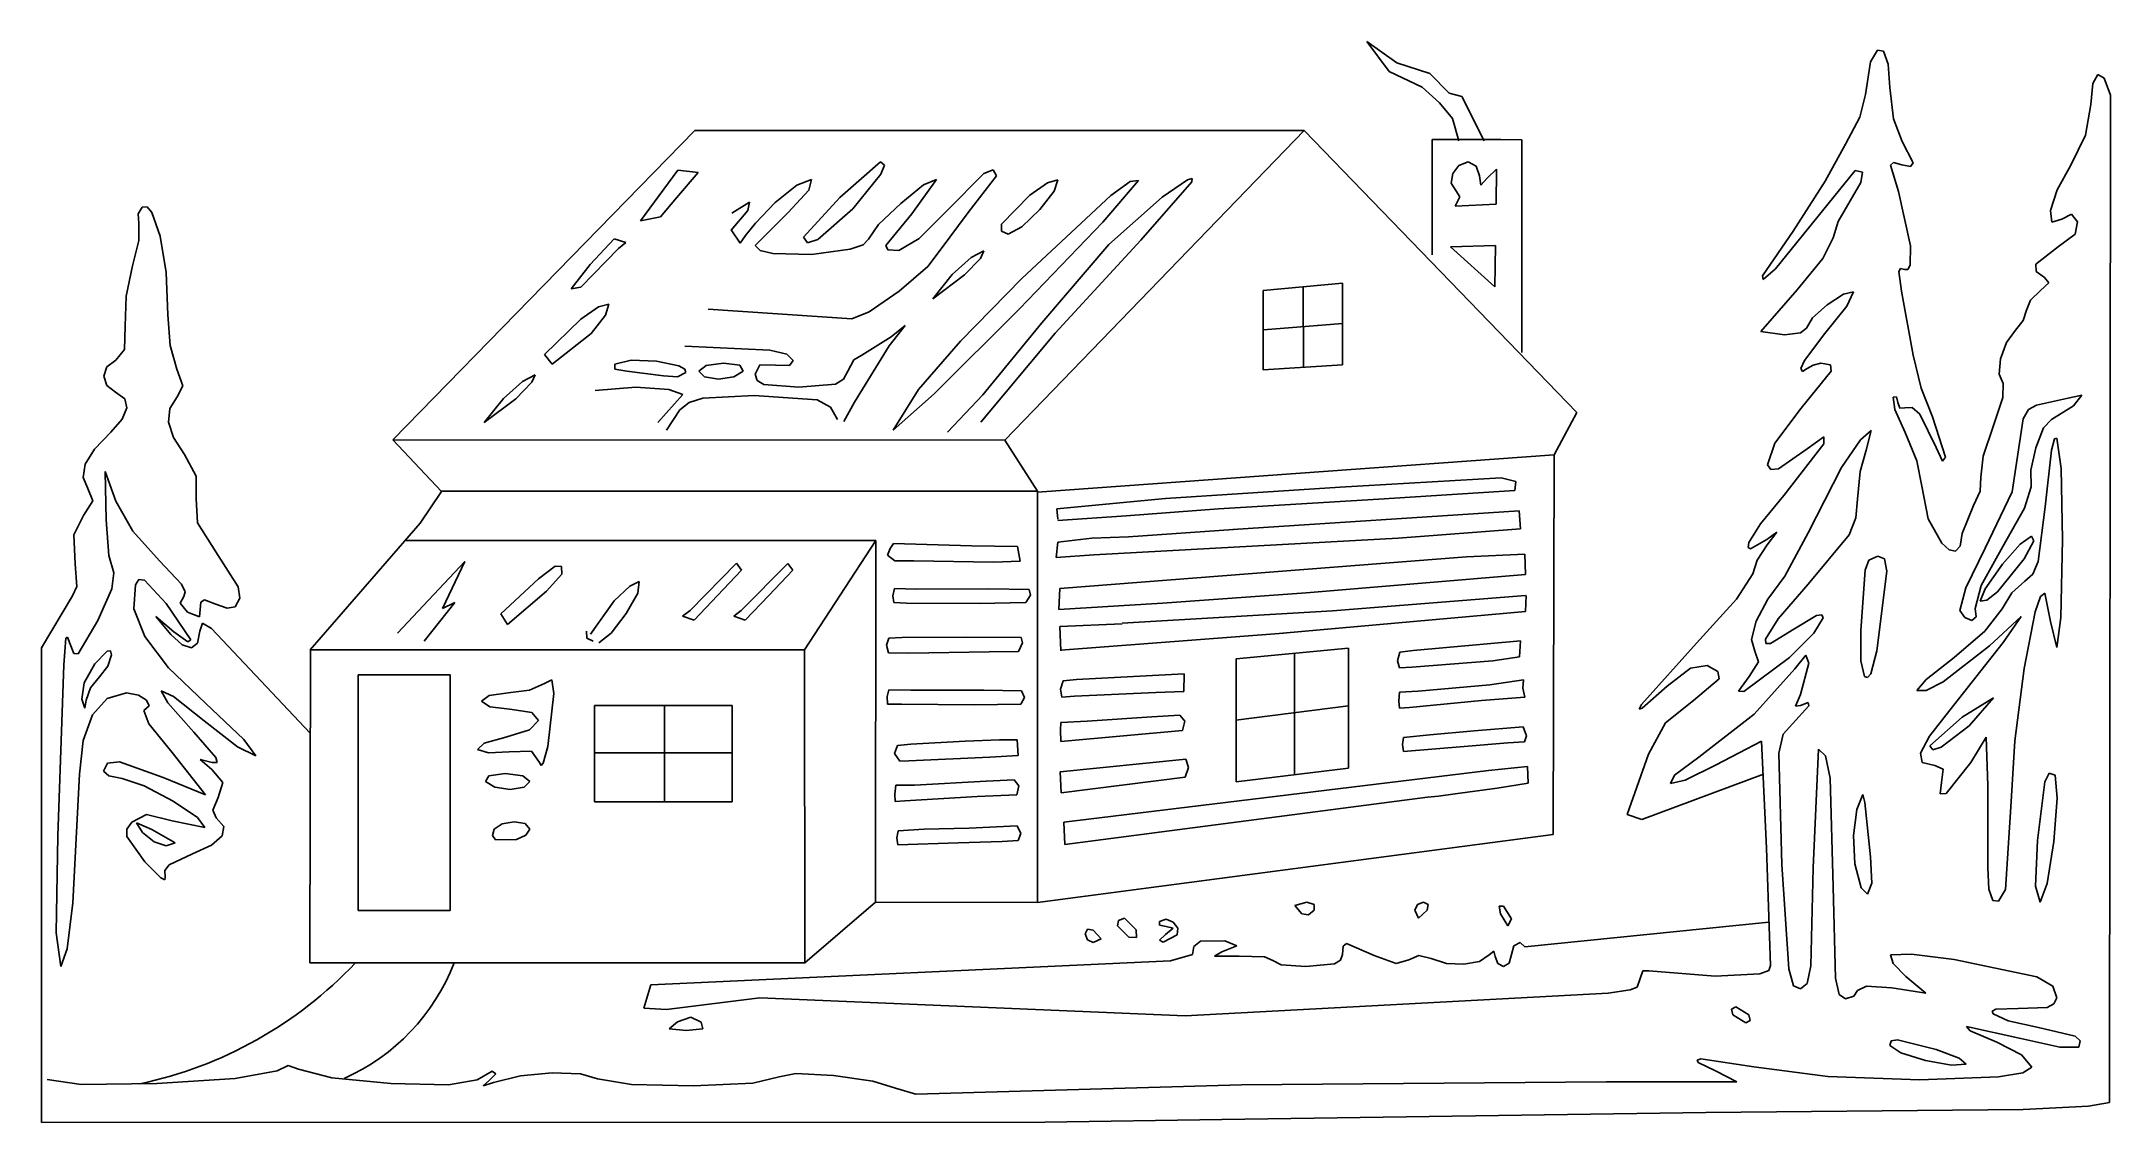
# Model space of a CAD drawing. Extents: x 17.6 to 32.1, y 26.1 to 33.6.
import ezdxf

# ---------------------------------------------------------------- set-up
doc = ezdxf.new("R2010")
doc.units = 0
doc.layers.get('0').update_dxf_attribs({"linetype": 'CONTINUOUS'})
doc.layers.add('LAYER_1', color=7, linetype='CONTINUOUS')

msp = doc.modelspace()

# ---------------------------------------------------------------- linework, layer by layer
at = {"linetype": 'BYBLOCK'}
for p, q in [((27.087, 33.485), (26.876, 33.635)), ((26.876, 33.635), (27.034, 33.424)), ((27.034, 33.424), (27.266, 33.314)), ((27.319, 33.411), (27.087, 33.485)), ((27.454, 33.272), (27.319, 33.411)), ((27.266, 33.314), (27.387, 33.205)), ((27.543, 33.249), (27.454, 33.272)), ((27.699, 32.938), (27.543, 33.249)), ((27.387, 33.205), (27.477, 33.094)), ((24.337, 30.838), (26.437, 33.009)), ((27.477, 33.094), (27.521, 32.938)), ((26.707, 31.94), (26.15, 31.888)), ((26.707, 31.366), (26.707, 31.94)), ((26.15, 31.888), (26.15, 31.331)), ((26.43, 31.914), (26.432, 31.346)), ((26.151, 31.612), (26.706, 31.657)), ((26.15, 31.331), (26.707, 31.366)), ((20.044, 30.84), (24.337, 30.838)), ((24.337, 30.838), (24.566, 30.48)), ((24.567, 30.474), (28.19, 30.736)), ((20.383, 30.48), (24.566, 30.48)), ((24.566, 30.48), (24.566, 27.596)), ((23.432, 30.134), (23.431, 27.597)), ((20.077, 29.485), (20.55, 29.987)), ((20.55, 29.987), (20.393, 29.657)), ((20.479, 29.7), (20.263, 29.428)), ((20.393, 29.657), (20.479, 29.7)), ((27.994, 29.749), (27.989, 29.636)), ((26.748, 29.378), (25.961, 29.304)), ((26.369, 29.342), (26.369, 28.49)), ((26.748, 28.537), (26.748, 29.378)), ((25.961, 29.304), (25.96, 28.441)), ((22.424, 28.976), (21.458, 28.976)), ((21.458, 28.976), (21.458, 28.3)), ((21.949, 28.979), (21.949, 28.301)), ((22.424, 28.3), (22.424, 28.976)), ((25.958, 28.874), (26.748, 28.974)), ((21.457, 28.645), (22.424, 28.645)), ((25.96, 28.441), (26.748, 28.537)), ((21.458, 28.3), (22.424, 28.3)), ((23.431, 27.597), (22.935, 27.172)), ((23.431, 27.597), (24.566, 27.596)), ((22.935, 27.172), (19.461, 27.172))]:
    msp.add_line(p, q, dxfattribs=at)
for centre, radius, start, end in [((17.665, 29.169), 2.91, 281.9908, 316.6136), ((19.114, 27.694), 1.457, 293.8504, 338.9439)]:
    msp.add_arc(centre, radius, start, end, dxfattribs=at)
at = {"layer": 'LAYER_1'}
for p, q in [((30.459, 33.574), (30.409, 33.491)), ((30.502, 33.566), (30.459, 33.574)), ((30.534, 33.476), (30.502, 33.566)), ((30.409, 33.491), (30.375, 33.262)), ((30.546, 33.312), (30.534, 33.476)), ((32.004, 33.404), (31.969, 33.34)), ((32.049, 33.378), (32.004, 33.404)), ((30.375, 33.262), (30.334, 33.103)), ((30.572, 33.091), (30.546, 33.312)), ((31.969, 33.34), (31.956, 33.193)), ((32.094, 33.259), (32.049, 33.378)), ((32.086, 26.193), (32.094, 33.259)), ((30.334, 33.103), (30.234, 32.915)), ((31.956, 33.193), (31.919, 32.978)), ((22.163, 33.009), (20.044, 30.84)), ((26.437, 33.009), (22.163, 33.009)), ((28.351, 31.032), (26.437, 33.009)), ((30.631, 32.934), (30.572, 33.091)), ((31.919, 32.978), (31.815, 32.767)), ((27.816, 32.947), (27.336, 32.946)), ((27.336, 32.946), (27.336, 32.137)), ((27.965, 32.945), (27.816, 32.947)), ((27.964, 31.453), (27.965, 32.945)), ((30.234, 32.915), (30.093, 32.655)), ((30.71, 32.784), (30.631, 32.934)), ((21.781, 32.376), (22.044, 32.731)), ((22.187, 32.716), (22.035, 32.537)), ((22.044, 32.731), (22.187, 32.716)), ((22.878, 32.627), (22.982, 32.667)), ((22.982, 32.667), (22.963, 32.591)), ((23.18, 32.54), (23.465, 32.79)), ((23.467, 32.704), (23.272, 32.461)), ((23.465, 32.79), (23.492, 32.768)), ((23.492, 32.768), (23.467, 32.704)), ((23.857, 32.667), (23.686, 32.426)), ((23.767, 32.628), (23.857, 32.667)), ((23.935, 32.451), (24.189, 32.709)), ((24.279, 32.691), (24.081, 32.434)), ((24.189, 32.709), (24.256, 32.735)), ((24.256, 32.735), (24.279, 32.691)), ((24.637, 32.642), (24.708, 32.663)), ((24.708, 32.663), (24.684, 32.584)), ((25.442, 32.543), (25.618, 32.665)), ((25.618, 32.665), (25.652, 32.674)), ((25.652, 32.674), (25.65, 32.651)), ((27.469, 32.641), (27.479, 32.708)), ((27.479, 32.708), (27.522, 32.765)), ((27.522, 32.765), (27.587, 32.79)), ((27.587, 32.79), (27.643, 32.761)), ((27.643, 32.761), (27.667, 32.691)), ((27.667, 32.691), (27.677, 32.626)), ((27.677, 32.626), (27.72, 32.675)), ((27.72, 32.675), (27.787, 32.739)), ((27.787, 32.739), (27.783, 32.493)), ((29.744, 32.04), (30.303, 32.729)), ((30.303, 32.729), (30.353, 32.718)), ((30.353, 32.718), (30.342, 32.645)), ((30.55, 32.768), (30.572, 32.786)), ((30.606, 32.582), (30.55, 32.768)), ((30.572, 32.786), (30.629, 32.77)), ((30.629, 32.77), (30.69, 32.758)), ((30.69, 32.758), (30.71, 32.784)), ((31.815, 32.767), (31.72, 32.595)), ((22.035, 32.537), (21.921, 32.405)), ((22.726, 32.505), (22.878, 32.627)), ((22.963, 32.591), (22.818, 32.435)), ((22.925, 32.261), (23.18, 32.54)), ((23.607, 32.499), (23.767, 32.628)), ((24.313, 32.353), (24.512, 32.556)), ((24.457, 31.972), (25.082, 32.554)), ((24.512, 32.556), (24.637, 32.642)), ((24.684, 32.584), (24.583, 32.456)), ((25.276, 32.659), (25.025, 32.368)), ((25.067, 32.21), (25.442, 32.543)), ((25.082, 32.554), (25.217, 32.653)), ((25.217, 32.653), (25.276, 32.659)), ((25.65, 32.651), (25.291, 32.24)), ((27.502, 32.589), (27.469, 32.641)), ((27.496, 32.479), (27.528, 32.544)), ((27.528, 32.544), (27.502, 32.589)), ((30.093, 32.655), (29.867, 32.304)), ((30.268, 32.516), (30.184, 32.371)), ((30.342, 32.645), (30.268, 32.516)), ((30.691, 32.2), (30.606, 32.582)), ((31.72, 32.595), (31.673, 32.45)), ((18.286, 32.473), (18.257, 32.426)), ((18.257, 32.426), (18.263, 32.359)), ((18.32, 32.474), (18.286, 32.473)), ((18.353, 32.436), (18.32, 32.474)), ((18.413, 32.269), (18.353, 32.436)), ((21.921, 32.405), (21.781, 32.376)), ((22.534, 32.45), (22.417, 32.31)), ((22.423, 32.43), (22.547, 32.508)), ((22.547, 32.508), (22.534, 32.45)), ((22.818, 32.435), (22.586, 32.204)), ((22.589, 32.36), (22.726, 32.505)), ((23.272, 32.461), (23.026, 32.245)), ((23.452, 32.35), (23.607, 32.499)), ((23.686, 32.426), (23.502, 32.204)), ((23.736, 32.252), (23.935, 32.451)), ((24.081, 32.434), (23.884, 32.171)), ((24.583, 32.456), (24.457, 32.335)), ((27.783, 32.493), (27.496, 32.479)), ((30.184, 32.371), (30.149, 32.257)), ((31.673, 32.45), (31.682, 32.368)), ((31.682, 32.368), (31.751, 32.389)), ((31.751, 32.389), (31.82, 32.422)), ((31.82, 32.422), (31.862, 32.369)), ((18.263, 32.238), (18.219, 32.061)), ((18.263, 32.359), (18.263, 32.238)), ((18.454, 32.015), (18.413, 32.269)), ((21.429, 32.069), (21.596, 32.249)), ((21.596, 32.249), (21.678, 32.225)), ((21.678, 32.225), (21.627, 32.183)), ((22.417, 32.313), (22.48, 32.219)), ((22.48, 32.219), (22.517, 32.273)), ((22.517, 32.273), (22.589, 32.36)), ((22.952, 32.221), (22.925, 32.261)), ((22.925, 32.261), (22.925, 32.261)), ((23.026, 32.245), (22.952, 32.221)), ((23.344, 32.208), (23.381, 32.247)), ((23.381, 32.247), (23.452, 32.35)), ((23.593, 32.169), (23.736, 32.252)), ((24.315, 32.303), (24.313, 32.353)), ((24.313, 32.353), (24.313, 32.353)), ((24.361, 32.282), (24.315, 32.303)), ((24.457, 32.335), (24.361, 32.282)), ((25.025, 32.368), (24.44, 31.76)), ((25.291, 32.24), (24.691, 31.589)), ((29.867, 32.304), (29.652, 31.99)), ((30.149, 32.257), (30.075, 32.112)), ((31.845, 32.283), (31.728, 32.196)), ((31.862, 32.369), (31.845, 32.283)), ((21.627, 32.183), (21.363, 31.91)), ((22.586, 32.204), (22.62, 32.168)), ((22.62, 32.168), (22.709, 32.147)), ((22.709, 32.147), (22.98, 32.14)), ((22.98, 32.14), (23.253, 32.177)), ((23.253, 32.177), (23.344, 32.208)), ((23.502, 32.204), (23.517, 32.174)), ((23.517, 32.174), (23.593, 32.169)), ((23.884, 32.171), (23.796, 32.055)), ((23.969, 32), (24.101, 32.119)), ((24.167, 32.113), (24.055, 31.998)), ((24.101, 32.119), (24.191, 32.167)), ((24.191, 32.167), (24.167, 32.113)), ((24.597, 31.66), (25.067, 32.21)), ((27.464, 32.195), (27.779, 32.203)), ((27.774, 31.913), (27.464, 32.195)), ((27.779, 32.203), (27.774, 31.913)), ((30.075, 32.112), (29.895, 31.893)), ((30.688, 32.065), (30.691, 32.2)), ((31.728, 32.196), (31.569, 32.072)), ((18.219, 32.061), (18.173, 31.847)), ((18.466, 31.718), (18.454, 32.015)), ((21.294, 31.9), (21.429, 32.069)), ((21.429, 32.069), (21.429, 32.069)), ((23.796, 32.055), (23.597, 31.884)), ((23.833, 31.83), (23.969, 32)), ((24.055, 31.998), (23.833, 31.83)), ((23.969, 32), (23.969, 32)), ((24.027, 31.533), (24.457, 31.972)), ((29.652, 31.99), (29.658, 31.966)), ((29.658, 31.966), (29.744, 32.04)), ((30.608, 32.021), (30.62, 32.042)), ((30.627, 31.882), (30.608, 32.021)), ((30.62, 32.042), (30.648, 32.034)), ((30.648, 32.034), (30.672, 32.034)), ((30.672, 32.034), (30.688, 32.065)), ((31.569, 32.072), (31.573, 32.021)), ((31.573, 32.021), (31.631, 31.98)), ((31.662, 31.942), (31.603, 31.887)), ((31.631, 31.98), (31.662, 31.942)), ((18.173, 31.847), (18.166, 31.638)), ((21.363, 31.91), (21.294, 31.9)), ((21.488, 31.772), (21.559, 31.793)), ((21.559, 31.793), (21.536, 31.715)), ((23.597, 31.884), (23.386, 31.737)), ((29.895, 31.893), (29.641, 31.599)), ((30.106, 31.788), (30.22, 31.863)), ((30.22, 31.863), (30.29, 31.878)), ((30.29, 31.878), (30.243, 31.779)), ((30.71, 31.435), (30.627, 31.882)), ((31.533, 31.821), (31.504, 31.75)), ((31.603, 31.887), (31.533, 31.821)), ((18.483, 31.501), (18.466, 31.718)), ((21.108, 31.438), (21.364, 31.686)), ((21.364, 31.686), (21.488, 31.772)), ((21.536, 31.715), (21.435, 31.586)), ((23.264, 31.689), (22.257, 31.756)), ((23.386, 31.737), (23.264, 31.689)), ((24.44, 31.76), (23.842, 31.164)), ((24.183, 31.157), (24.597, 31.66)), ((29.961, 31.624), (30.002, 31.695)), ((30.002, 31.695), (30.106, 31.788)), ((30.243, 31.779), (30.089, 31.585)), ((31.481, 31.678), (31.426, 31.61)), ((31.504, 31.75), (31.481, 31.678)), ((18.166, 31.638), (18.162, 31.473)), ((18.53, 31.335), (18.483, 31.501)), ((21.435, 31.586), (21.163, 31.371)), ((23.526, 31.499), (23.283, 31.104)), ((23.334, 31.435), (23.539, 31.562)), ((23.638, 31.643), (23.526, 31.499)), ((23.539, 31.562), (23.638, 31.643)), ((23.732, 31.193), (24.027, 31.533)), ((24.691, 31.589), (24.169, 30.965)), ((29.641, 31.599), (29.806, 31.576)), ((29.806, 31.576), (29.92, 31.59)), ((29.92, 31.59), (29.961, 31.624)), ((30.089, 31.585), (29.946, 31.397)), ((31.364, 31.524), (31.323, 31.409)), ((31.426, 31.61), (31.364, 31.524)), ((18.1, 31.4), (18.038, 31.353)), ((18.162, 31.473), (18.1, 31.4)), ((21.163, 31.371), (21.108, 31.438)), ((21.716, 31.399), (21.601, 31.37)), ((21.601, 31.37), (21.601, 31.336)), ((21.894, 31.392), (21.716, 31.399)), ((22.05, 31.36), (21.894, 31.392)), ((22.093, 31.337), (22.05, 31.36)), ((22.092, 31.498), (22.688, 31.47)), ((22.241, 31.362), (22.191, 31.322)), ((22.363, 31.379), (22.241, 31.362)), ((22.478, 31.363), (22.363, 31.379)), ((22.501, 31.322), (22.478, 31.363)), ((22.618, 31.366), (22.586, 31.301)), ((22.729, 31.365), (22.618, 31.366)), ((22.688, 31.47), (22.808, 31.441)), ((22.827, 31.361), (22.729, 31.365)), ((22.808, 31.441), (22.853, 31.396)), ((22.853, 31.396), (22.827, 31.361)), ((23.235, 31.322), (23.279, 31.402)), ((23.279, 31.402), (23.334, 31.435)), ((29.946, 31.397), (29.921, 31.34)), ((29.966, 31.341), (30.008, 31.365)), ((30.008, 31.365), (30.061, 31.379)), ((30.061, 31.379), (30.13, 31.367)), ((30.13, 31.367), (30.135, 31.321)), ((30.766, 31.203), (30.71, 31.435)), ((31.323, 31.409), (31.312, 31.3)), ((18.038, 31.353), (18.017, 31.287)), ((18.017, 31.287), (18.037, 31.221)), ((18.037, 31.221), (18.099, 31.174)), ((18.57, 31.22), (18.53, 31.335)), ((18.532, 31.141), (18.57, 31.22)), ((20.82, 31.13), (20.953, 31.249)), ((21.019, 31.244), (20.907, 31.128)), ((20.953, 31.249), (21.043, 31.297)), ((21.043, 31.297), (21.019, 31.244)), ((21.748, 31.21), (21.464, 31.186)), ((21.601, 31.336), (21.686, 31.322)), ((21.686, 31.322), (21.944, 31.289)), ((21.981, 31.194), (21.748, 31.21)), ((21.944, 31.289), (22.04, 31.282)), ((22.04, 31.282), (22.099, 31.312)), ((22.099, 31.312), (22.093, 31.337)), ((22.099, 31.312), (22.099, 31.312)), ((22.191, 31.322), (22.231, 31.283)), ((22.231, 31.283), (22.329, 31.266)), ((22.329, 31.266), (22.436, 31.283)), ((22.436, 31.283), (22.501, 31.322)), ((22.501, 31.322), (22.501, 31.322)), ((22.586, 31.301), (22.599, 31.256)), ((22.599, 31.256), (22.647, 31.228)), ((22.647, 31.228), (22.892, 31.21)), ((22.892, 31.21), (23.149, 31.231)), ((23.149, 31.231), (23.205, 31.265)), ((23.205, 31.265), (23.235, 31.322)), ((29.921, 31.34), (29.933, 31.319)), ((30.135, 31.321), (29.924, 31.062)), ((29.933, 31.319), (29.966, 31.341)), ((31.312, 31.3), (31.34, 31.235)), ((31.34, 31.235), (31.339, 31.137)), ((18.099, 31.174), (18.163, 31.128)), ((18.178, 31.064), (18.146, 30.985)), ((18.163, 31.128), (18.178, 31.064)), ((18.48, 31.06), (18.532, 31.141)), ((20.685, 30.961), (20.82, 31.13)), ((20.907, 31.128), (20.685, 30.961)), ((20.82, 31.13), (20.82, 31.13)), ((21.904, 30.961), (22.078, 31.158)), ((22.078, 31.158), (21.981, 31.194)), ((22.123, 31.101), (22.058, 31.05)), ((22.218, 31.132), (22.123, 31.101)), ((22.58, 31.152), (22.218, 31.132)), ((23.02, 31.121), (22.58, 31.152)), ((23.114, 31.07), (23.02, 31.121)), ((23.164, 30.984), (23.114, 31.07)), ((23.283, 31.104), (23.209, 30.97)), ((23.553, 30.907), (23.732, 31.193)), ((23.842, 31.164), (23.553, 30.907)), ((23.732, 31.193), (23.732, 31.193)), ((23.935, 30.893), (24.183, 31.157)), ((30.569, 31.14), (30.592, 31.142)), ((30.581, 31.054), (30.569, 31.14)), ((30.592, 31.142), (30.601, 31.103)), ((30.601, 31.103), (30.616, 31.063)), ((30.616, 31.063), (30.651, 31.064)), ((30.651, 31.064), (30.702, 31.068)), ((30.702, 31.068), (30.756, 31.021)), ((30.844, 31.001), (30.766, 31.203)), ((31.339, 31.137), (31.272, 30.941)), ((31.519, 31.053), (31.575, 31.083)), ((31.575, 31.083), (31.786, 31.131)), ((31.833, 31.079), (31.68, 30.984)), ((31.786, 31.131), (31.892, 31.153)), ((31.892, 31.153), (31.833, 31.079)), ((18.146, 30.985), (18.065, 30.894)), ((18.471, 30.965), (18.48, 31.06)), ((18.505, 30.857), (18.471, 30.965)), ((22.058, 31.05), (21.965, 30.909)), ((28.19, 30.736), (28.351, 31.032)), ((29.924, 31.062), (29.738, 30.818)), ((30.654, 30.892), (30.581, 31.054)), ((30.756, 31.021), (30.871, 30.786)), ((30.935, 30.718), (30.844, 31.001)), ((31.272, 30.941), (31.2, 30.726)), ((31.404, 30.476), (31.482, 30.988)), ((31.482, 30.988), (31.519, 31.053)), ((31.624, 30.924), (31.569, 30.785)), ((31.68, 30.984), (31.624, 30.924)), ((17.951, 30.775), (17.886, 30.67)), ((18.065, 30.894), (17.951, 30.775)), ((18.583, 30.737), (18.505, 30.857)), ((20.044, 30.84), (20.385, 30.478)), ((29.738, 30.818), (29.688, 30.664)), ((29.765, 30.637), (29.966, 30.776)), ((30.083, 30.813), (29.803, 30.45)), ((29.966, 30.776), (30.082, 30.861)), ((30.082, 30.861), (30.083, 30.813)), ((30.207, 30.645), (30.34, 30.841)), ((30.34, 30.841), (30.415, 30.906)), ((30.415, 30.906), (30.38, 30.767)), ((30.736, 30.692), (30.654, 30.892)), ((30.871, 30.786), (30.916, 30.691)), ((31.569, 30.785), (31.534, 30.627)), ((31.679, 30.767), (31.7, 30.848)), ((31.7, 30.848), (31.718, 30.852)), ((31.718, 30.852), (31.747, 30.639)), ((17.886, 30.67), (17.871, 30.577)), ((18.665, 30.586), (18.583, 30.737)), ((28.185, 28.071), (28.19, 30.736)), ((29.688, 30.664), (29.711, 30.632)), ((29.711, 30.632), (29.765, 30.637)), ((29.973, 30.189), (30.207, 30.645)), ((30.38, 30.767), (30.337, 30.619)), ((30.77, 30.516), (30.736, 30.692)), ((30.916, 30.691), (30.935, 30.718)), ((31.2, 30.726), (31.184, 30.579)), ((31.636, 30.371), (31.679, 30.767)), ((31.747, 30.639), (31.758, 30.14)), ((17.871, 30.577), (17.905, 30.499)), ((17.905, 30.499), (17.94, 30.412)), ((18.033, 30.278), (18.025, 30.617)), ((18.025, 30.617), (18.1, 30.409)), ((18.665, 30.429), (18.665, 30.586)), ((25.465, 30.428), (26.689, 30.509)), ((26.689, 30.509), (27.818, 30.573)), ((27.916, 30.485), (26.96, 30.423)), ((27.818, 30.573), (27.921, 30.549)), ((27.921, 30.549), (27.916, 30.485)), ((30.337, 30.619), (30.319, 30.425)), ((30.814, 30.287), (30.77, 30.516)), ((31.184, 30.579), (31.18, 30.48)), ((31.537, 30.511), (31.49, 30.36)), ((31.534, 30.627), (31.537, 30.511)), ((17.94, 30.412), (17.875, 30.309)), ((18.1, 30.409), (18.221, 30.2)), ((18.673, 30.259), (18.665, 30.429)), ((20.385, 30.478), (20.236, 30.255)), ((24.703, 30.357), (25.465, 30.428)), ((24.708, 30.284), (24.703, 30.357)), ((25.836, 30.357), (25.188, 30.308)), ((25.465, 30.428), (25.465, 30.428)), ((26.96, 30.423), (25.836, 30.357)), ((25.936, 30.211), (27.945, 30.343)), ((27.945, 30.343), (27.955, 30.215)), ((29.803, 30.45), (29.638, 30.252)), ((30.319, 30.425), (30.308, 30.293)), ((31.133, 30.38), (31.054, 30.183)), ((31.18, 30.48), (31.133, 30.38)), ((31.214, 30.081), (31.404, 30.476)), ((31.49, 30.36), (31.338, 30.093)), ((31.586, 29.986), (31.636, 30.371)), ((17.875, 30.309), (17.806, 30.175)), ((18.053, 30.029), (18.033, 30.278)), ((18.221, 30.2), (18.407, 29.991)), ((18.802, 30.055), (18.673, 30.259)), ((20.236, 30.255), (19.465, 29.368)), ((25.188, 30.308), (24.708, 30.274)), ((25.204, 30.161), (25.941, 30.211)), ((27.955, 30.215), (27.097, 30.151)), ((29.638, 30.252), (29.557, 30.12)), ((30.308, 30.293), (30.26, 30.173)), ((30.91, 30.115), (30.814, 30.287)), ((17.806, 30.175), (17.816, 29.971)), ((18.959, 29.808), (18.802, 30.055)), ((20.137, 30.135), (23.432, 30.134)), ((23.432, 30.134), (22.931, 29.368)), ((23.515, 30.032), (23.534, 30.078)), ((23.534, 30.078), (23.556, 30.112)), ((23.556, 30.112), (24.103, 30.097)), ((24.103, 30.097), (24.427, 30.091)), ((24.427, 30.091), (24.445, 29.989)), ((24.698, 30.014), (24.708, 30.122)), ((24.708, 30.122), (24.948, 30.151)), ((24.948, 30.151), (25.204, 30.161)), ((27.097, 30.151), (24.961, 30.034)), ((29.557, 30.12), (29.551, 30.085)), ((29.551, 30.085), (29.569, 30.076)), ((29.569, 30.076), (29.682, 30.142)), ((29.684, 30.103), (29.614, 29.996)), ((29.682, 30.142), (29.754, 30.192)), ((29.754, 30.192), (29.684, 30.103)), ((29.81, 29.883), (29.973, 30.189)), ((30.26, 30.173), (29.972, 29.827)), ((30.962, 30.069), (30.91, 30.115)), ((31.007, 30.06), (30.962, 30.069)), ((31.04, 30.095), (31.007, 30.06)), ((31.054, 30.183), (31.04, 30.095)), ((31.078, 29.801), (31.214, 30.081)), ((31.338, 30.093), (31.187, 29.819)), ((31.335, 29.968), (31.461, 30.109)), ((31.461, 30.109), (31.54, 30.165)), ((31.555, 30.132), (31.487, 30.006)), ((31.54, 30.165), (31.555, 30.132)), ((31.758, 30.14), (31.746, 29.595)), ((17.816, 29.971), (17.828, 29.811)), ((18.087, 29.907), (18.053, 30.029)), ((18.072, 29.795), (18.087, 29.907)), ((18.407, 29.991), (18.561, 29.827)), ((21.067, 29.865), (21.182, 29.955)), ((21.182, 29.955), (21.228, 29.951)), ((21.228, 29.951), (21.23, 29.897)), ((22.129, 29.643), (22.456, 29.974)), ((22.491, 29.927), (22.322, 29.749)), ((22.456, 29.974), (22.491, 29.927)), ((22.488, 29.643), (22.815, 29.973)), ((22.85, 29.926), (22.681, 29.749)), ((22.815, 29.973), (22.85, 29.926)), ((23.566, 29.992), (23.515, 30.032)), ((23.515, 30.032), (23.515, 30.032)), ((23.699, 29.991), (23.566, 29.992)), ((24.257, 29.983), (23.699, 29.991)), ((24.445, 29.989), (24.257, 29.983)), ((24.961, 30.034), (24.698, 30.014)), ((24.722, 29.798), (27.577, 30.019)), ((27.577, 30.019), (27.984, 30.038)), ((27.984, 30.038), (27.989, 29.896)), ((29.614, 29.996), (29.585, 29.901)), ((30.342, 29.502), (30.372, 29.925)), ((30.372, 29.925), (30.399, 29.995)), ((30.399, 29.995), (30.461, 30.024)), ((30.524, 29.92), (30.454, 29.361)), ((30.461, 30.024), (30.509, 30.006)), ((30.509, 30.006), (30.524, 29.92)), ((31.214, 29.796), (31.335, 29.968)), ((31.487, 30.006), (31.301, 29.775)), ((31.335, 29.968), (31.335, 29.968)), ((31.548, 29.897), (31.586, 29.986)), ((17.828, 29.811), (17.797, 29.747)), ((17.975, 29.573), (18.072, 29.795)), ((18.238, 29.823), (18.227, 29.654)), ((18.263, 29.861), (18.238, 29.823)), ((18.301, 29.855), (18.263, 29.861)), ((18.453, 29.692), (18.301, 29.855)), ((18.561, 29.827), (18.588, 29.773)), ((18.588, 29.773), (18.578, 29.742)), ((18.97, 29.729), (18.959, 29.808)), ((20.802, 29.62), (21.067, 29.865)), ((21.123, 29.778), (20.849, 29.544)), ((21.23, 29.897), (21.123, 29.778)), ((21.596, 29.71), (21.706, 29.814)), ((21.762, 29.765), (21.682, 29.622)), ((21.706, 29.814), (21.773, 29.846)), ((21.773, 29.846), (21.762, 29.765)), ((23.552, 29.747), (23.564, 29.797)), ((23.564, 29.797), (23.717, 29.793)), ((23.717, 29.793), (24.226, 29.795)), ((24.226, 29.795), (24.509, 29.791)), ((24.509, 29.791), (24.517, 29.751)), ((24.717, 29.651), (24.722, 29.798)), ((26.452, 29.767), (25.443, 29.695)), ((27.989, 29.896), (26.452, 29.767)), ((26.452, 29.762), (26.452, 29.762)), ((29.585, 29.901), (29.469, 29.723)), ((29.69, 29.723), (29.81, 29.883)), ((29.972, 29.827), (29.763, 29.585)), ((31.036, 29.643), (31.078, 29.801)), ((31.187, 29.819), (31.145, 29.658)), ((31.18, 29.708), (31.214, 29.796)), ((31.301, 29.775), (31.226, 29.715)), ((31.334, 29.655), (31.402, 29.768)), ((31.402, 29.768), (31.493, 29.849)), ((31.493, 29.849), (31.548, 29.897)), ((31.632, 29.765), (31.602, 29.742)), ((31.673, 29.567), (31.632, 29.765)), ((17.797, 29.747), (17.579, 29.382)), ((18.227, 29.654), (18.304, 29.461)), ((18.628, 29.437), (18.453, 29.692)), ((18.578, 29.742), (18.553, 29.695)), ((18.553, 29.695), (18.604, 29.631)), ((18.604, 29.631), (18.688, 29.599)), ((18.688, 29.599), (18.697, 29.702)), ((18.697, 29.702), (18.723, 29.717)), ((18.723, 29.717), (18.796, 29.69)), ((18.796, 29.69), (18.881, 29.66)), ((18.881, 29.66), (18.938, 29.669)), ((18.938, 29.669), (18.97, 29.729)), ((20.849, 29.544), (20.802, 29.62)), ((21.431, 29.478), (21.596, 29.71)), ((21.682, 29.622), (21.576, 29.483)), ((22.077, 29.603), (22.129, 29.643)), ((22.322, 29.749), (22.158, 29.576)), ((22.436, 29.603), (22.488, 29.643)), ((22.681, 29.749), (22.516, 29.575)), ((23.559, 29.699), (23.552, 29.747)), ((23.552, 29.747), (23.552, 29.747)), ((23.648, 29.695), (23.559, 29.699)), ((24.157, 29.692), (23.648, 29.695)), ((24.485, 29.7), (24.157, 29.692)), ((24.517, 29.751), (24.485, 29.7)), ((25.443, 29.695), (24.717, 29.651)), ((25.161, 29.554), (26.635, 29.641)), ((27.989, 29.636), (26.287, 29.484)), ((26.635, 29.641), (27.989, 29.749)), ((29.469, 29.723), (29.19, 29.415)), ((29.609, 29.568), (29.69, 29.723)), ((30.032, 29.608), (30.069, 29.612)), ((30.069, 29.612), (30.077, 29.591)), ((31.071, 29.593), (31.036, 29.643)), ((31.036, 29.643), (31.036, 29.643)), ((31.145, 29.658), (31.151, 29.598)), ((31.226, 29.715), (31.18, 29.708)), ((31.213, 29.498), (31.334, 29.655)), ((31.566, 29.633), (31.488, 29.237)), ((31.602, 29.742), (31.566, 29.633)), ((17.837, 29.34), (17.975, 29.573)), ((18.487, 29.475), (18.381, 29.601)), ((18.381, 29.601), (18.508, 29.493)), ((18.567, 29.402), (18.487, 29.475)), ((18.508, 29.493), (18.605, 29.423)), ((18.691, 29.498), (18.675, 29.414)), ((18.708, 29.555), (18.691, 29.498)), ((18.773, 29.518), (18.708, 29.555)), ((19.464, 28.783), (18.773, 29.518)), ((21.404, 29.45), (21.402, 29.499)), ((21.431, 29.478), (21.431, 29.478)), ((21.576, 29.483), (21.489, 29.416)), ((22.158, 29.576), (22.077, 29.603)), ((22.516, 29.575), (22.436, 29.603)), ((24.723, 29.532), (25.161, 29.549)), ((24.731, 29.36), (24.723, 29.532)), ((26.292, 29.484), (24.731, 29.365)), ((29.576, 29.439), (29.609, 29.568)), ((29.763, 29.585), (29.674, 29.441)), ((29.708, 29.411), (29.872, 29.511)), ((30.012, 29.485), (29.841, 29.313)), ((29.872, 29.511), (30.032, 29.608)), ((30.077, 29.591), (30.012, 29.485)), ((30.341, 29.289), (30.342, 29.502)), ((30.342, 29.502), (30.342, 29.502)), ((30.996, 29.313), (31.213, 29.498)), ((31.12, 29.573), (31.071, 29.593)), ((31.151, 29.598), (31.12, 29.573)), ((31.466, 29.601), (31.245, 29.396)), ((31.341, 29.418), (31.466, 29.601)), ((31.716, 29.384), (31.673, 29.567)), ((31.746, 29.595), (31.716, 29.384)), ((17.579, 29.382), (17.579, 26.051)), ((17.736, 29.262), (17.75, 29.448)), ((17.75, 29.448), (17.763, 29.455)), ((17.763, 29.455), (17.781, 29.408)), ((17.781, 29.408), (17.806, 29.342)), ((17.806, 29.342), (17.837, 29.34)), ((18.04, 29.359), (17.953, 29.27)), ((18.063, 29.36), (18.04, 29.359)), ((18.045, 29.252), (18.07, 29.333)), ((18.07, 29.333), (18.063, 29.36)), ((18.304, 29.461), (18.471, 29.242)), ((18.631, 29.382), (18.567, 29.402)), ((18.605, 29.423), (18.628, 29.437)), ((18.675, 29.414), (18.631, 29.382)), ((19.461, 27.172), (19.466, 29.368)), ((22.931, 29.368), (19.466, 29.368)), ((21.45, 29.429), (21.404, 29.45)), ((22.931, 29.368), (22.935, 27.172)), ((23.508, 29.399), (23.524, 29.45)), ((23.521, 29.347), (23.508, 29.399)), ((23.665, 29.344), (23.521, 29.347)), ((23.524, 29.45), (23.615, 29.453)), ((23.615, 29.453), (24.068, 29.456)), ((24.227, 29.354), (23.665, 29.344)), ((24.068, 29.456), (24.451, 29.453)), ((24.434, 29.356), (24.227, 29.354)), ((24.462, 29.417), (24.434, 29.356)), ((24.451, 29.453), (24.462, 29.417)), ((27.091, 29.291), (27.109, 29.35)), ((27.109, 29.35), (27.202, 29.363)), ((27.202, 29.363), (27.954, 29.43)), ((27.954, 29.43), (27.948, 29.319)), ((29.19, 29.415), (28.804, 28.984)), ((29.598, 29.357), (29.576, 29.439)), ((29.624, 29.282), (29.598, 29.357)), ((29.674, 29.441), (29.675, 29.411)), ((29.675, 29.411), (29.708, 29.411)), ((29.878, 29.234), (29.957, 29.329)), ((29.957, 29.329), (29.977, 29.273)), ((30.454, 29.361), (30.412, 29.199)), ((31.245, 29.396), (30.92, 29.142)), ((30.966, 28.944), (31.341, 29.418)), ((17.694, 28.063), (17.736, 29.262)), ((17.953, 29.27), (17.878, 29.136)), ((17.924, 29.101), (17.986, 29.178)), ((17.986, 29.178), (18.045, 29.252)), ((18.471, 29.242), (18.729, 28.993)), ((19.801, 27.538), (19.801, 29.191)), ((19.801, 29.191), (20.446, 29.191)), ((20.446, 29.191), (20.446, 27.538)), ((24.841, 29.159), (25.595, 29.199)), ((25.595, 29.199), (25.594, 29.076)), ((27.105, 29.24), (27.091, 29.291)), ((27.193, 29.245), (27.105, 29.24)), ((27.76, 29.291), (27.193, 29.245)), ((27.948, 29.319), (27.76, 29.291)), ((28.983, 29.112), (29.147, 29.239)), ((29.147, 29.239), (29.265, 29.258)), ((29.265, 29.258), (29.339, 29.215)), ((29.339, 29.215), (29.349, 29.164)), ((29.483, 29.077), (29.558, 29.179)), ((29.841, 29.313), (29.522, 29.074)), ((29.558, 29.179), (29.624, 29.282)), ((29.558, 29.179), (29.558, 29.179)), ((29.595, 28.917), (29.878, 29.234)), ((29.977, 29.273), (29.918, 29.054)), ((30.369, 29.181), (30.341, 29.289)), ((30.39, 29.173), (30.369, 29.181)), ((30.412, 29.199), (30.39, 29.173)), ((30.801, 29.16), (30.996, 29.313)), ((31.488, 29.237), (31.423, 28.73)), ((17.878, 29.136), (17.862, 29.022)), ((17.894, 29.015), (17.924, 29.101)), ((18.175, 29.065), (18.04, 29.025)), ((18.259, 29.05), (18.175, 29.065)), ((18.317, 29.015), (18.259, 29.05)), ((18.505, 29.04), (18.419, 29.08)), ((18.419, 29.08), (18.466, 28.995)), ((18.72, 28.869), (18.505, 29.04)), ((20.667, 29.008), (20.721, 29.048)), ((20.721, 29.048), (20.853, 29.065)), ((20.853, 29.065), (21.004, 29.085)), ((21.004, 29.085), (21.107, 29.132)), ((21.107, 29.132), (21.16, 29.157)), ((21.174, 29.062), (21.132, 28.689)), ((21.16, 29.157), (21.174, 29.062)), ((23.512, 29.041), (23.524, 29.086)), ((23.515, 28.987), (23.512, 29.041)), ((23.517, 29.037), (23.517, 29.037)), ((23.524, 29.086), (23.679, 29.085)), ((23.679, 29.085), (24.191, 29.085)), ((24.191, 29.085), (24.454, 29.08)), ((24.476, 29.032), (24.45, 28.986)), ((24.454, 29.08), (24.476, 29.032)), ((24.727, 29.092), (24.747, 29.15)), ((24.738, 29.036), (24.727, 29.092)), ((24.827, 29.042), (24.738, 29.036)), ((24.747, 29.15), (24.841, 29.159)), ((25.396, 29.067), (24.827, 29.042)), ((25.594, 29.076), (25.396, 29.067)), ((27.102, 29.007), (27.107, 29.07)), ((27.107, 29.07), (27.237, 29.077)), ((27.237, 29.077), (27.74, 29.122)), ((27.985, 29.035), (27.681, 29.012)), ((27.74, 29.122), (27.975, 29.156)), ((27.975, 29.156), (27.971, 29.099)), ((27.971, 29.099), (27.985, 29.035)), ((28.808, 28.957), (28.983, 29.112)), ((29.349, 29.164), (29.168, 29.012)), ((29.522, 29.074), (29.483, 29.077)), ((29.918, 29.054), (29.884, 28.973)), ((30.735, 29.081), (30.801, 29.16)), ((30.801, 29.082), (30.735, 29.081)), ((30.92, 29.142), (30.801, 29.082)), ((17.862, 29.022), (17.884, 28.959)), ((17.937, 28.911), (17.871, 28.731)), ((17.884, 28.959), (17.894, 29.015)), ((17.894, 29.015), (17.894, 29.015)), ((18.04, 29.025), (17.937, 28.911)), ((18.298, 28.942), (18.335, 28.975)), ((18.333, 28.848), (18.298, 28.942)), ((18.335, 28.975), (18.317, 29.015)), ((18.466, 28.995), (18.649, 28.79)), ((18.729, 28.993), (19, 28.739)), ((20.725, 28.968), (20.667, 29.008)), ((20.864, 28.952), (20.725, 28.968)), ((21.02, 28.928), (20.864, 28.952)), ((21.066, 28.871), (21.02, 28.928)), ((23.613, 28.986), (23.515, 28.987)), ((24.122, 28.982), (23.613, 28.986)), ((24.45, 28.986), (24.122, 28.982)), ((24.916, 28.867), (25.369, 28.898)), ((25.369, 28.898), (25.565, 28.909)), ((25.565, 28.909), (25.599, 28.867)), ((27.106, 28.957), (27.102, 29.007)), ((27.175, 28.963), (27.106, 28.957)), ((27.681, 29.012), (27.175, 28.963)), ((28.804, 28.984), (28.787, 28.95)), ((28.787, 28.95), (28.808, 28.957)), ((29.168, 29.012), (28.973, 28.856)), ((29.205, 28.615), (29.595, 28.917)), ((29.977, 28.974), (29.863, 28.847)), ((29.884, 28.973), (29.918, 28.977)), ((29.918, 28.977), (29.972, 28.998)), ((29.972, 28.998), (29.977, 28.974)), ((30.823, 28.762), (30.966, 28.944)), ((31.053, 28.895), (30.827, 28.693)), ((31.272, 29.031), (31.053, 28.895)), ((31.103, 28.833), (31.272, 29.031)), ((18.496, 28.647), (18.333, 28.848)), ((18.649, 28.79), (18.802, 28.611)), ((18.954, 28.687), (18.72, 28.869)), ((20.685, 28.713), (20.836, 28.754)), ((20.836, 28.754), (21.003, 28.806)), ((21.003, 28.806), (21.066, 28.871)), ((24.728, 28.807), (24.731, 28.857)), ((24.731, 28.725), (24.728, 28.807)), ((24.731, 28.857), (24.916, 28.867)), ((25.584, 28.802), (24.731, 28.724)), ((25.599, 28.867), (25.584, 28.802)), ((27.128, 28.702), (27.134, 28.752)), ((27.134, 28.752), (27.318, 28.772)), ((27.318, 28.772), (27.63, 28.799)), ((27.63, 28.799), (27.974, 28.828)), ((27.974, 28.828), (27.996, 28.765)), ((27.996, 28.765), (27.983, 28.722)), ((28.973, 28.856), (28.852, 28.636)), ((29.798, 28.775), (29.768, 28.642)), ((29.863, 28.847), (29.798, 28.775)), ((30.76, 28.643), (30.823, 28.762)), ((30.906, 28.684), (31.103, 28.833)), ((31.103, 28.833), (31.103, 28.833)), ((31.221, 28.754), (31.113, 28.577)), ((31.234, 28.416), (31.221, 28.754)), ((17.871, 28.731), (17.846, 28.495)), ((18.73, 28.351), (18.496, 28.647)), ((18.776, 28.577), (18.692, 28.598)), ((18.692, 28.598), (18.774, 28.527)), ((18.802, 28.611), (18.811, 28.576)), ((19.083, 28.623), (18.954, 28.687)), ((19, 28.739), (19.083, 28.623)), ((20.639, 28.668), (20.685, 28.713)), ((20.716, 28.644), (20.639, 28.668)), ((20.86, 28.652), (20.716, 28.644)), ((21.018, 28.656), (20.86, 28.652)), ((20.86, 28.652), (20.86, 28.652)), ((21.073, 28.577), (21.018, 28.656)), ((21.132, 28.689), (21.099, 28.572)), ((23.564, 28.639), (23.584, 28.697)), ((23.6, 28.587), (23.564, 28.639)), ((23.584, 28.697), (23.678, 28.706)), ((24.233, 28.614), (23.664, 28.589)), ((23.678, 28.706), (24.06, 28.727)), ((24.06, 28.727), (24.3, 28.735)), ((24.43, 28.626), (24.233, 28.614)), ((24.3, 28.735), (24.424, 28.735)), ((24.424, 28.735), (24.43, 28.626)), ((24.726, 28.512), (25.606, 28.601)), ((25.606, 28.601), (25.625, 28.542)), ((27.135, 28.653), (27.128, 28.702)), ((27.56, 28.69), (27.135, 28.653)), ((27.867, 28.715), (27.56, 28.69)), ((27.983, 28.722), (27.867, 28.715)), ((28.852, 28.636), (28.703, 28.212)), ((29.034, 28.487), (29.205, 28.615)), ((29.646, 28.726), (29.328, 28.56)), ((29.68, 27.977), (29.646, 28.726)), ((29.768, 28.642), (29.787, 27.862)), ((30.008, 27.838), (30.045, 28.67)), ((30.045, 28.67), (30.095, 28.624)), ((30.095, 28.624), (30.127, 28.468)), ((30.773, 28.577), (30.76, 28.643)), ((30.827, 28.693), (30.848, 28.666)), ((30.848, 28.666), (30.906, 28.684)), ((31.423, 28.73), (31.394, 28.265)), ((17.846, 28.495), (17.8, 27.592)), ((18.014, 28.516), (18.043, 28.572)), ((18.053, 28.483), (18.014, 28.516)), ((18.043, 28.572), (18.126, 28.582)), ((18.146, 28.464), (18.053, 28.483)), ((18.126, 28.582), (18.433, 28.472)), ((18.3, 28.414), (18.146, 28.464)), ((18.433, 28.472), (18.73, 28.351)), ((18.774, 28.527), (18.852, 28.437)), ((18.811, 28.576), (18.776, 28.577)), ((20.695, 28.444), (20.718, 28.484)), ((20.718, 28.484), (20.833, 28.5)), ((20.833, 28.5), (20.955, 28.484)), ((20.955, 28.484), (21.005, 28.444)), ((21.084, 28.556), (21.073, 28.577)), ((21.099, 28.572), (21.084, 28.556)), ((23.664, 28.589), (23.6, 28.587)), ((24.207, 28.446), (24.402, 28.456)), ((24.402, 28.456), (24.436, 28.414)), ((24.732, 28.364), (24.726, 28.512)), ((25.603, 28.475), (24.732, 28.364)), ((24.751, 28.158), (27.731, 28.521)), ((25.625, 28.542), (25.603, 28.475)), ((27.731, 28.521), (28.003, 28.549)), ((28.003, 28.549), (28.009, 28.433)), ((28.806, 28.177), (29.659, 28.496)), ((29.008, 28.43), (29.034, 28.487)), ((29.11, 28.453), (29.008, 28.43)), ((29.328, 28.56), (29.11, 28.453)), ((30.127, 28.468), (30.149, 27.705)), ((30.862, 28.557), (30.773, 28.577)), ((30.919, 28.529), (30.862, 28.557)), ((30.909, 28.437), (30.919, 28.529)), ((31.113, 28.577), (30.94, 28.359)), ((31.633, 28.442), (31.664, 28.502)), ((31.664, 28.502), (31.705, 28.488)), ((31.705, 28.488), (31.719, 28.326)), ((18.503, 28.306), (18.3, 28.414)), ((18.673, 28.192), (18.503, 28.306)), ((18.818, 28.332), (18.782, 28.243)), ((18.852, 28.437), (18.818, 28.332)), ((20.76, 28.404), (20.695, 28.444)), ((20.695, 28.444), (20.695, 28.444)), ((20.868, 28.387), (20.76, 28.404)), ((20.965, 28.404), (20.868, 28.387)), ((21.005, 28.444), (20.965, 28.404)), ((23.565, 28.354), (23.572, 28.417)), ((23.567, 28.304), (23.565, 28.354)), ((23.636, 28.308), (23.567, 28.304)), ((23.572, 28.417), (23.703, 28.419)), ((24.144, 28.338), (23.636, 28.308)), ((23.703, 28.419), (24.207, 28.446)), ((24.421, 28.349), (24.144, 28.338)), ((24.436, 28.414), (24.421, 28.349)), ((27.303, 28.334), (24.759, 28.001)), ((27.38, 28.341), (27.303, 28.334)), ((27.496, 28.358), (27.38, 28.341)), ((27.792, 28.396), (27.496, 28.358)), ((28.009, 28.433), (27.792, 28.396)), ((30.315, 28.247), (30.356, 28.353)), ((30.356, 28.353), (30.37, 28.296)), ((30.899, 28.356), (30.909, 28.437)), ((30.94, 28.359), (30.899, 28.356)), ((31.234, 27.837), (31.234, 28.416)), ((31.581, 28.03), (31.633, 28.442)), ((31.719, 28.326), (31.695, 28.022)), ((18.214, 28.159), (18.317, 28.213)), ((18.317, 28.213), (18.497, 28.168)), ((18.497, 28.168), (18.725, 28.12)), ((18.725, 28.12), (18.673, 28.192)), ((18.782, 28.243), (18.805, 28.189)), ((18.805, 28.189), (18.859, 28.129)), ((28.703, 28.212), (28.806, 28.177)), ((30.29, 28.066), (30.315, 28.247)), ((30.37, 28.296), (30.411, 27.915)), ((31.394, 28.265), (31.357, 27.686)), ((17.683, 27.382), (17.694, 28.063)), ((18.177, 28.109), (18.214, 28.159)), ((18.177, 28.057), (18.177, 28.109)), ((18.304, 27.879), (18.177, 28.057)), ((18.353, 28.107), (18.246, 28.154)), ((18.246, 28.154), (18.289, 28.086)), ((18.289, 28.086), (18.369, 28.02)), ((18.517, 28.013), (18.353, 28.107)), ((18.369, 28.02), (18.453, 27.992)), ((18.846, 28.062), (18.771, 27.996)), ((18.859, 28.129), (18.846, 28.062)), ((20.744, 28.065), (20.754, 28.109)), ((20.765, 28.034), (20.744, 28.065)), ((20.754, 28.109), (20.811, 28.147)), ((20.754, 28.109), (20.754, 28.109)), ((20.911, 28.037), (20.765, 28.034)), ((20.811, 28.147), (20.895, 28.16)), ((20.895, 28.16), (20.972, 28.148)), ((20.978, 28.068), (20.911, 28.037)), ((20.972, 28.148), (21.005, 28.109)), ((21.005, 28.109), (20.978, 28.068)), ((23.58, 28.049), (23.588, 28.098)), ((23.586, 27.999), (23.58, 28.049)), ((23.588, 28.098), (23.771, 28.11)), ((23.771, 28.11), (24.087, 28.117)), ((24.319, 28.023), (24.011, 28.014)), ((24.087, 28.117), (24.423, 28.132)), ((24.431, 28.03), (24.319, 28.023)), ((24.423, 28.132), (24.449, 28.08)), ((24.449, 28.08), (24.431, 28.03)), ((24.566, 27.596), (28.185, 28.071)), ((24.759, 28.001), (24.751, 28.158)), ((30.299, 27.866), (30.29, 28.066)), ((31.568, 27.709), (31.581, 28.03)), ((31.581, 28.03), (31.581, 28.03)), ((31.695, 28.022), (31.65, 27.729)), ((18.417, 27.767), (18.304, 27.879)), ((18.453, 27.992), (18.517, 28.013)), ((18.639, 27.937), (18.475, 27.86)), ((18.517, 28.013), (18.517, 28.013)), ((18.771, 27.996), (18.639, 27.937)), ((24.011, 28.014), (23.586, 27.999)), ((29.708, 27.154), (29.68, 27.977)), ((30.411, 27.915), (30.419, 27.73)), ((18.445, 27.753), (18.417, 27.767)), ((18.475, 27.86), (18.445, 27.819)), ((18.445, 27.819), (18.447, 27.773)), ((18.447, 27.773), (18.445, 27.753)), ((29.787, 27.862), (29.836, 27.129)), ((29.992, 27.15), (30.008, 27.838)), ((30.344, 27.697), (30.299, 27.866)), ((30.299, 27.866), (30.299, 27.866)), ((30.419, 27.73), (30.39, 27.654)), ((31.239, 27.689), (31.234, 27.837)), ((31.234, 27.837), (31.234, 27.837)), ((31.65, 27.729), (31.601, 27.597)), ((17.8, 27.592), (17.759, 27.271)), ((26.456, 27.597), (26.371, 27.574)), ((26.507, 27.58), (26.456, 27.597)), ((26.508, 27.54), (26.507, 27.58)), ((27.232, 27.581), (27.214, 27.541)), ((27.274, 27.597), (27.232, 27.581)), ((27.306, 27.581), (27.274, 27.597)), ((27.299, 27.541), (27.306, 27.581)), ((30.149, 27.705), (30.165, 27.065)), ((30.39, 27.654), (30.344, 27.697)), ((31.267, 27.608), (31.239, 27.689)), ((31.308, 27.604), (31.267, 27.608)), ((31.357, 27.686), (31.308, 27.604)), ((31.601, 27.597), (31.568, 27.709)), ((20.446, 27.538), (19.801, 27.538)), ((25.134, 27.468), (25.128, 27.431)), ((25.176, 27.484), (25.134, 27.468)), ((25.258, 27.402), (25.176, 27.484)), ((25.469, 27.477), (25.423, 27.462)), ((25.423, 27.462), (25.423, 27.437)), ((25.423, 27.437), (25.469, 27.427)), ((25.518, 27.456), (25.469, 27.477)), ((25.55, 27.415), (25.518, 27.456)), ((26.371, 27.574), (26.42, 27.515)), ((26.42, 27.515), (26.468, 27.509)), ((26.468, 27.509), (26.508, 27.54)), ((26.508, 27.54), (26.508, 27.54)), ((27.214, 27.541), (27.239, 27.484)), ((27.239, 27.484), (27.299, 27.541)), ((27.299, 27.541), (27.299, 27.541)), ((27.836, 27.568), (27.806, 27.568)), ((27.806, 27.568), (27.814, 27.515)), ((27.814, 27.515), (27.867, 27.431)), ((27.892, 27.481), (27.836, 27.568)), ((27.867, 27.431), (27.892, 27.481)), ((27.892, 27.481), (27.892, 27.481)), ((29.697, 27.457), (27.985, 27.283)), ((17.715, 27.146), (17.683, 27.382)), ((24.917, 27.407), (24.9, 27.375)), ((24.9, 27.375), (24.917, 27.332)), ((24.957, 27.4), (24.917, 27.407)), ((24.917, 27.332), (24.957, 27.315)), ((25.013, 27.34), (24.957, 27.4)), ((24.957, 27.315), (25.013, 27.34)), ((25.013, 27.34), (25.013, 27.34)), ((25.128, 27.431), (25.208, 27.352)), ((25.208, 27.352), (25.261, 27.349)), ((25.261, 27.349), (25.258, 27.402)), ((25.258, 27.402), (25.258, 27.402)), ((25.465, 27.371), (25.422, 27.331)), ((25.422, 27.331), (25.447, 27.316)), ((25.447, 27.316), (25.547, 27.367)), ((25.518, 27.416), (25.465, 27.371)), ((25.469, 27.427), (25.518, 27.416)), ((25.547, 27.367), (25.55, 27.415)), ((25.547, 27.367), (25.547, 27.367)), ((25.711, 27.324), (25.664, 27.287)), ((25.88, 27.325), (25.711, 27.324)), ((25.86, 27.25), (25.964, 27.291)), ((25.964, 27.291), (25.88, 27.325)), ((26.734, 27.308), (26.71, 27.289)), ((26.928, 27.224), (26.734, 27.308)), ((27.909, 27.29), (27.892, 27.23)), ((27.952, 27.315), (27.909, 27.29)), ((27.985, 27.283), (27.952, 27.315)), ((17.759, 27.271), (17.715, 27.146)), ((25.5, 27.185), (21.854, 27.017)), ((25.653, 27.23), (25.5, 27.185)), ((25.664, 27.287), (25.653, 27.23)), ((25.808, 27.219), (25.86, 27.25)), ((25.981, 27.218), (25.808, 27.219)), ((26.159, 27.214), (25.981, 27.218)), ((26.218, 27.188), (26.159, 27.214)), ((26.275, 27.158), (26.218, 27.188)), ((26.449, 27.146), (26.275, 27.158)), ((26.649, 27.164), (26.449, 27.146)), ((26.693, 27.19), (26.649, 27.164)), ((26.706, 27.23), (26.693, 27.19)), ((26.71, 27.289), (26.706, 27.23)), ((27.082, 27.168), (26.928, 27.224)), ((27.171, 27.193), (27.082, 27.168)), ((27.241, 27.224), (27.171, 27.193)), ((27.327, 27.202), (27.241, 27.224)), ((27.435, 27.168), (27.327, 27.202)), ((27.557, 27.162), (27.435, 27.168)), ((27.666, 27.182), (27.557, 27.162)), ((27.736, 27.228), (27.666, 27.182)), ((27.767, 27.254), (27.736, 27.228)), ((27.778, 27.216), (27.767, 27.254)), ((27.795, 27.166), (27.778, 27.216)), ((27.835, 27.146), (27.795, 27.166)), ((27.875, 27.17), (27.835, 27.146)), ((27.892, 27.23), (27.875, 27.17)), ((29.696, 27.118), (29.708, 27.154)), ((29.965, 27.027), (29.992, 27.15)), ((30.55, 27.227), (30.697, 27.232)), ((30.568, 27.168), (30.55, 27.227)), ((30.657, 27.076), (30.568, 27.168)), ((30.697, 27.232), (30.996, 27.196)), ((30.996, 27.196), (31.577, 27.074)), ((21.854, 27.017), (21.804, 26.854)), ((28.724, 26.983), (28.774, 27.001)), ((28.774, 27.001), (28.795, 27.062)), ((28.795, 27.062), (28.812, 27.115)), ((28.812, 27.115), (28.854, 27.115)), ((28.854, 27.115), (29.32, 27.079)), ((29.32, 27.079), (29.634, 27.095)), ((29.634, 27.095), (29.696, 27.118)), ((29.836, 27.129), (29.869, 27.01)), ((29.869, 27.01), (29.918, 26.989)), ((29.918, 26.989), (29.965, 27.027)), ((30.165, 27.065), (30.191, 26.95)), ((30.319, 26.977), (30.383, 27.009)), ((30.383, 27.009), (30.559, 26.997)), ((30.799, 26.96), (30.657, 27.076)), ((31.577, 27.074), (31.689, 27.008)), ((31.689, 27.008), (31.717, 26.926)), ((21.804, 26.854), (21.965, 26.845)), ((21.965, 26.845), (22.618, 26.926)), ((22.618, 26.926), (25.603, 26.801)), ((25.603, 26.801), (28.569, 26.959)), ((28.569, 26.959), (28.724, 26.983)), ((29.465, 26.863), (29.436, 26.847)), ((29.557, 26.807), (29.465, 26.863)), ((30.191, 26.95), (30.234, 26.92)), ((30.234, 26.92), (30.294, 26.937)), ((30.294, 26.937), (30.319, 26.977)), ((30.559, 26.997), (30.799, 26.96)), ((31.649, 26.858), (31.446, 26.851)), ((31.696, 26.883), (31.649, 26.858)), ((31.717, 26.926), (31.696, 26.883)), ((22.041, 26.758), (21.983, 26.708)), ((22.135, 26.79), (22.041, 26.758)), ((22.207, 26.756), (22.135, 26.79)), ((22.218, 26.708), (22.207, 26.756)), ((22.207, 26.756), (22.207, 26.756)), ((29.436, 26.847), (29.444, 26.807)), ((29.444, 26.807), (29.535, 26.75)), ((29.535, 26.75), (29.565, 26.767)), ((29.565, 26.767), (29.557, 26.807)), ((29.557, 26.807), (29.557, 26.807)), ((31.465, 26.641), (31.083, 26.726)), ((31.083, 26.726), (31.11, 26.695)), ((31.289, 26.847), (31.264, 26.833)), ((31.264, 26.833), (31.271, 26.814)), ((31.271, 26.814), (31.375, 26.766)), ((31.446, 26.851), (31.289, 26.847)), ((31.375, 26.766), (31.588, 26.718)), ((31.588, 26.718), (31.845, 26.658)), ((21.983, 26.708), (22.103, 26.696)), ((22.103, 26.696), (22.218, 26.708)), ((30.555, 26.625), (30.545, 26.591)), ((30.545, 26.591), (30.622, 26.54)), ((30.6, 26.632), (30.555, 26.625)), ((30.871, 26.563), (30.6, 26.632)), ((31.11, 26.695), (31.296, 26.616)), ((31.296, 26.616), (31.47, 26.526)), ((31.739, 26.579), (31.465, 26.641)), ((31.871, 26.581), (31.739, 26.579)), ((31.845, 26.658), (31.881, 26.624)), ((31.881, 26.624), (31.871, 26.581)), ((19.31, 26.452), (19.232, 26.415)), ((19.383, 26.425), (19.31, 26.452)), ((19.616, 26.366), (19.383, 26.425)), ((29.219, 26.499), (29.195, 26.49)), ((29.195, 26.49), (29.202, 26.473)), ((29.202, 26.473), (29.323, 26.415)), ((29.591, 26.442), (29.219, 26.499)), ((30.11, 26.374), (29.591, 26.442)), ((30.622, 26.54), (30.796, 26.487)), ((30.796, 26.487), (30.979, 26.453)), ((31.033, 26.503), (30.871, 26.563)), ((30.979, 26.453), (31.081, 26.46)), ((31.081, 26.46), (31.033, 26.503)), ((31.081, 26.46), (31.081, 26.46)), ((31.47, 26.526), (31.542, 26.439)), ((31.542, 26.439), (31.479, 26.4)), ((17.857, 26.319), (17.619, 26.353)), ((18.389, 26.325), (17.857, 26.319)), ((18.939, 26.361), (18.389, 26.325)), ((19.232, 26.415), (18.939, 26.361)), ((20.031, 26.326), (19.616, 26.366)), ((20.434, 26.317), (20.031, 26.326)), ((20.635, 26.35), (20.434, 26.317)), ((20.741, 26.411), (20.635, 26.35)), ((20.678, 26.309), (20.723, 26.349)), ((20.751, 26.332), (20.678, 26.309)), ((20.723, 26.349), (20.767, 26.394)), ((20.767, 26.394), (20.741, 26.411)), ((20.939, 26.378), (20.751, 26.332)), ((21.161, 26.399), (20.939, 26.378)), ((21.361, 26.393), (21.161, 26.399)), ((21.481, 26.358), (21.361, 26.393)), ((21.719, 26.318), (21.481, 26.358)), ((22.153, 26.308), (21.719, 26.318)), ((22.569, 26.327), (22.153, 26.308)), ((22.755, 26.372), (22.569, 26.327)), ((22.872, 26.395), (22.755, 26.372)), ((23.136, 26.381), (22.872, 26.395)), ((23.412, 26.342), (23.136, 26.381)), ((23.571, 26.293), (23.412, 26.342)), ((23.712, 26.251), (23.571, 26.293)), ((23.571, 26.293), (23.571, 26.293)), ((25.998, 26.316), (23.712, 26.251)), ((28.555, 26.338), (25.998, 26.316)), ((29.472, 26.336), (28.555, 26.338)), ((29.323, 26.415), (29.472, 26.336)), ((30.757, 26.351), (30.11, 26.374)), ((31.308, 26.372), (30.757, 26.351)), ((31.479, 26.4), (31.308, 26.372)), ((29.254, 26.123), (31.48, 26.143)), ((31.48, 26.143), (31.939, 26.166)), ((31.939, 26.166), (32.086, 26.193)), ((17.579, 26.051), (24.618, 26.054)), ((24.618, 26.054), (25.86, 26.072)), ((25.86, 26.072), (29.254, 26.123)), ((25.86, 26.072), (25.86, 26.072))]:
    msp.add_line(p, q, dxfattribs=at)

doc.saveas('drawing.dxf')
